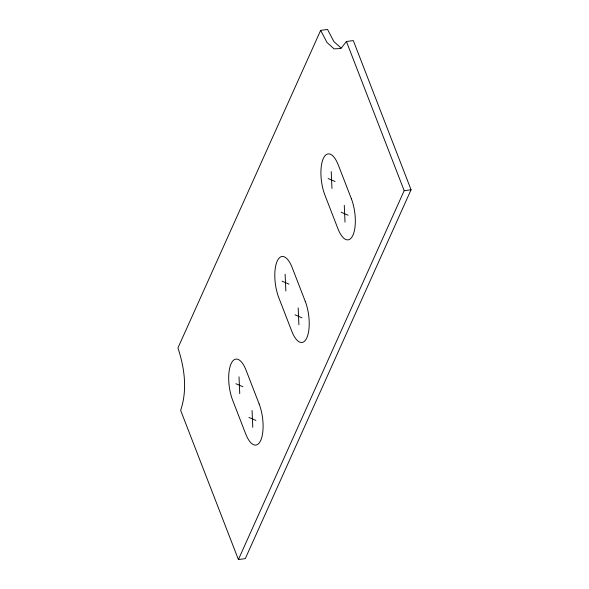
<?xml version="1.0" encoding="UTF-8"?>
<svg xmlns="http://www.w3.org/2000/svg" width="589" height="589" viewBox="0 0 589 589"><rect width="100%" height="100%" fill="white"/><g stroke="black" fill="none" stroke-linecap="round" stroke-linejoin="round"><path stroke-width="0.88" d="M320.659 30.37L177.937 347.937C184.563 367.875 187.574 390.087 180.646 410.364L238.405 559.55L245.282 558.63L411.063 189.761L353.304 40.575L346.42 41.495L340.928 48.512L334.103 48.858L326.983 42.489L320.659 30.37L327.543 29.45L333.867 41.569L340.987 47.945M238.405 559.55L404.179 190.681L346.42 41.495M404.179 190.681L411.063 189.761M328.132 178.519L335.067 181.515M341.178 212.231L348.114 215.228M282.013 281.13L288.956 284.119M295.067 314.835L302.002 317.832M235.902 383.733L242.837 386.73M248.956 417.446L255.891 420.436M344.285 205.325L345.014 222.134M331.232 171.613L331.96 188.421M298.174 307.929L298.903 324.738M285.12 274.224L285.849 291.025M252.055 410.54L252.784 427.349M239.009 376.827L239.738 393.636M351.375 198.765L338.322 165.053A26.35 10.19 82.4 0 0 323.295 158.566A26.35 10.19 82.4 0 0 324.87 194.981L337.924 228.694A26.35 10.19 82.4 0 0 352.951 235.18A26.35 10.19 82.4 0 0 351.375 198.765M305.257 301.369L292.21 267.664A26.35 10.19 82.4 0 0 277.176 261.17A26.35 10.19 82.4 0 0 278.759 297.585L291.813 331.298A26.35 10.19 82.4 0 0 306.84 337.791A26.35 10.19 82.4 0 0 305.257 301.369M259.145 403.98L246.099 370.267A26.35 10.19 82.4 0 0 231.065 363.781A26.35 10.19 82.4 0 0 232.648 400.196L245.694 433.902A26.35 10.19 82.4 0 0 260.728 440.395A26.35 10.19 82.4 0 0 259.145 403.98"/></g></svg>
